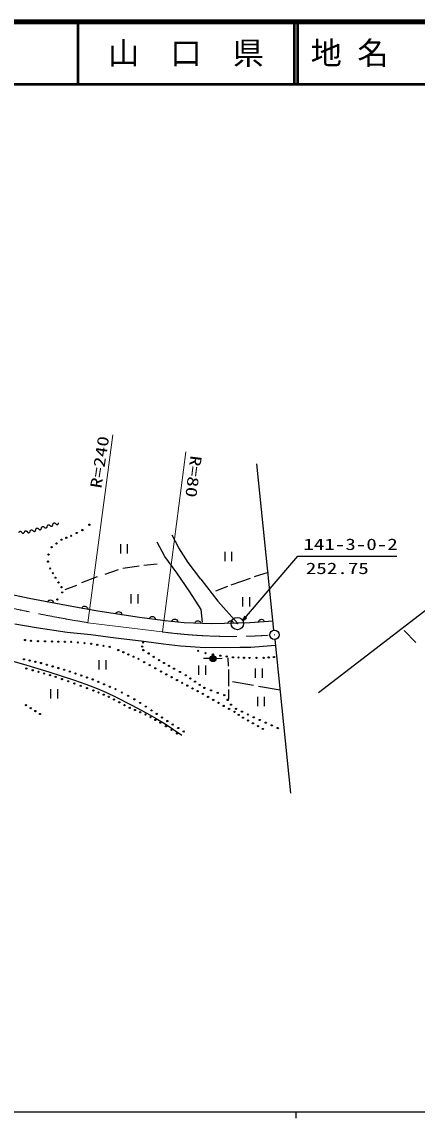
# Model space of a CAD drawing. Units: millimetres, scale not verified. Extents: x 40000 to 680000, y 20000 to 380000.
# Drawn here: x 324049 to 387454, y 204000 to 380000 of the extents above; entities that cross this region are included whole.
import ezdxf
from ezdxf.enums import TextEntityAlignment as Align

# ---------------------------------------------------------------- set-up
doc = ezdxf.new("R2010")
doc.units = ezdxf.units.MM
doc.header["$LTSCALE"] = 1000
doc.linetypes.add('CHAIN', pattern=[18.5, 12, -1.5, 3.5, -1.5])
for name, color, linetype, lineweight in [('M-BGD', 7, 'Continuous', 25), ('M-BGD-HTXT', 7, 'Continuous', 13), ('M-BMK', 2, 'CHAIN', 13), ('M-BMK-SRVR', 3, 'Continuous', 25), ('M-OTRS', 6, 'Continuous', 25), ('M-TTL', 2, 'Continuous', 140), ('M-TTL-BAND', 7, 'Continuous', 25), ('M-TTL-LINE', 7, 'Continuous', 50)]:
    doc.layers.add(name, color=color, linetype=linetype, lineweight=lineweight)
doc.layers.add('M-TTL-TXT', color=7, linetype='Continuous')
doc.styles.add('ＭＳ ゴシック', font='')
doc.styles.get('ＭＳ ゴシック').set_extended_font_data('MS Gothic')

# ---------------------------------------------------------------- blocks, each defined once
blk = doc.blocks.new('BUHIN2')
at = {"color": 3, "linetype": 'Continuous', "lineweight": 25}
for radius in [995, 30]:
    blk.add_circle((0, 0), radius, dxfattribs=at)
blk = doc.blocks.new('BUHIN120')
at = {"color": 7, "linetype": 'Continuous', "lineweight": 25}
blk.add_lwpolyline([(-267, 356), (-162, 365), (-109, 360), (-56, 341), (-9, 305), (25, 260), (43, 210), (49, 153), (38, 98), (-38, -98), (-44, -152), (-45, -200), (-24, -257), (13, -307), (59, -342), (112, -357), (162, -365), (267, -356)], dxfattribs=at)
blk = doc.blocks.new('BUHIN121')
at = {"color": 7, "linetype": 'Continuous', "lineweight": 25}
blk.add_lwpolyline([(-362, 316), (-253, 349), (-196, 356), (-136, 348), (-78, 320), (-33, 281), (-2, 231), (17, 173), (18, 112), (-18, -112), (-12, -171), (-2, -222), (32, -277), (83, -321), (139, -348), (199, -353), (253, -349), (362, -316)], dxfattribs=at)
blk = doc.blocks.new('BUHIN278')
at = {"color": 7, "linetype": 'Continuous', "lineweight": 25}
blk.add_circle((0, 0), 99.5, dxfattribs=at)
blk = doc.blocks.new('BUHIN279')
at = {"color": 7, "linetype": 'Continuous', "lineweight": 25}
blk.add_circle((0, 0), 99.5, dxfattribs=at)
blk = doc.blocks.new('BUHIN280')
at = {"color": 7, "linetype": 'Continuous', "lineweight": 25}
blk.add_circle((0, 0), 99.5, dxfattribs=at)
blk = doc.blocks.new('BUHIN281')
at = {"color": 7, "linetype": 'Continuous', "lineweight": 25}
blk.add_circle((0, 0), 99.5, dxfattribs=at)
blk = doc.blocks.new('BUHIN237')
at = {"color": 7, "linetype": 'Continuous', "lineweight": 25}
blk.add_circle((0, 0), 99.5, dxfattribs=at)
blk = doc.blocks.new('BUHIN170')
at = {"color": 7, "linetype": 'Continuous', "lineweight": 25}
blk.add_circle((0, 0), 99.5, dxfattribs=at)
blk = doc.blocks.new('BUHIN284')
at = {"color": 7, "linetype": 'Continuous', "lineweight": 25}
blk.add_circle((0, 0), 99.5, dxfattribs=at)
blk = doc.blocks.new('BUHIN287')
at = {"color": 7, "linetype": 'Continuous', "lineweight": 25}
blk.add_circle((0, 0), 99.5, dxfattribs=at)
blk = doc.blocks.new('BUHIN288')
at = {"color": 7, "linetype": 'Continuous', "lineweight": 25}
blk.add_circle((0, 0), 99.5, dxfattribs=at)
blk = doc.blocks.new('BUHIN289')
at = {"color": 7, "linetype": 'Continuous', "lineweight": 25}
blk.add_circle((0, 0), 99.5, dxfattribs=at)
blk = doc.blocks.new('BUHIN290')
at = {"color": 7, "linetype": 'Continuous', "lineweight": 25}
blk.add_circle((0, 0), 99.5, dxfattribs=at)
blk = doc.blocks.new('BUHIN291')
at = {"color": 7, "linetype": 'Continuous', "lineweight": 25}
blk.add_circle((0, 0), 99.5, dxfattribs=at)
blk = doc.blocks.new('BUHIN292')
at = {"color": 7, "linetype": 'Continuous', "lineweight": 25}
blk.add_circle((0, 0), 99.5, dxfattribs=at)
blk = doc.blocks.new('BUHIN293')
at = {"color": 7, "linetype": 'Continuous', "lineweight": 25}
blk.add_circle((0, 0), 99.5, dxfattribs=at)
blk = doc.blocks.new('BUHIN294')
at = {"color": 7, "linetype": 'Continuous', "lineweight": 25}
blk.add_circle((0, 0), 99.5, dxfattribs=at)
blk = doc.blocks.new('BUHIN296')
at = {"color": 7, "linetype": 'Continuous', "lineweight": 25}
blk.add_circle((0, 0), 99.5, dxfattribs=at)
blk = doc.blocks.new('BUHIN297')
at = {"color": 7, "linetype": 'Continuous', "lineweight": 25}
blk.add_circle((0, 0), 99.5, dxfattribs=at)
blk = doc.blocks.new('BUHIN298')
at = {"color": 7, "linetype": 'Continuous', "lineweight": 25}
blk.add_circle((0, 0), 99.5, dxfattribs=at)
blk = doc.blocks.new('BUHIN299')
at = {"color": 7, "linetype": 'Continuous', "lineweight": 25}
blk.add_circle((0, 0), 99.5, dxfattribs=at)
blk = doc.blocks.new('BUHIN300')
at = {"color": 7, "linetype": 'Continuous', "lineweight": 25}
blk.add_circle((0, 0), 99.5, dxfattribs=at)
blk = doc.blocks.new('BUHIN301')
at = {"color": 7, "linetype": 'Continuous', "lineweight": 25}
blk.add_circle((0, 0), 99.5, dxfattribs=at)
blk = doc.blocks.new('BUHIN304')
at = {"color": 7, "linetype": 'Continuous', "lineweight": 25}
blk.add_circle((0, 0), 99.5, dxfattribs=at)
blk = doc.blocks.new('BUHIN305')
at = {"color": 7, "linetype": 'Continuous', "lineweight": 25}
blk.add_circle((0, 0), 99.5, dxfattribs=at)
blk = doc.blocks.new('BUHIN306')
at = {"color": 7, "linetype": 'Continuous', "lineweight": 25}
blk.add_circle((0, 0), 99.5, dxfattribs=at)
blk = doc.blocks.new('BUHIN307')
at = {"color": 7, "linetype": 'Continuous', "lineweight": 25}
blk.add_circle((0, 0), 99.5, dxfattribs=at)
blk = doc.blocks.new('BUHIN308')
at = {"color": 7, "linetype": 'Continuous', "lineweight": 25}
blk.add_circle((0, 0), 99.5, dxfattribs=at)
blk = doc.blocks.new('BUHIN309')
at = {"color": 7, "linetype": 'Continuous', "lineweight": 25}
blk.add_circle((0, 0), 99.5, dxfattribs=at)
blk = doc.blocks.new('BUHIN310')
at = {"color": 7, "linetype": 'Continuous', "lineweight": 25}
blk.add_circle((0, 0), 99.5, dxfattribs=at)
blk = doc.blocks.new('BUHIN311')
at = {"color": 7, "linetype": 'Continuous', "lineweight": 25}
blk.add_circle((0, 0), 99.5, dxfattribs=at)
blk = doc.blocks.new('BUHIN313')
at = {"color": 7, "linetype": 'Continuous', "lineweight": 25}
blk.add_circle((0, 0), 99.5, dxfattribs=at)
blk = doc.blocks.new('BUHIN314')
at = {"color": 7, "linetype": 'Continuous', "lineweight": 25}
blk.add_circle((0, 0), 99.5, dxfattribs=at)
blk = doc.blocks.new('BUHIN315')
at = {"color": 7, "linetype": 'Continuous', "lineweight": 25}
blk.add_circle((0, 0), 99.5, dxfattribs=at)
blk = doc.blocks.new('BUHIN316')
at = {"color": 7, "linetype": 'Continuous', "lineweight": 25}
blk.add_circle((0, 0), 99.5, dxfattribs=at)
blk = doc.blocks.new('BUHIN317')
at = {"color": 7, "linetype": 'Continuous', "lineweight": 25}
blk.add_circle((0, 0), 99.5, dxfattribs=at)
blk = doc.blocks.new('BUHIN336')
at = {"color": 7, "linetype": 'Continuous', "lineweight": 25}
blk.add_circle((0, 0), 99.5, dxfattribs=at)
blk = doc.blocks.new('BUHIN337')
at = {"color": 7, "linetype": 'Continuous', "lineweight": 25}
blk.add_circle((0, 0), 99.5, dxfattribs=at)
blk = doc.blocks.new('BUHIN338')
at = {"color": 7, "linetype": 'Continuous', "lineweight": 25}
blk.add_circle((0, 0), 99.5, dxfattribs=at)
blk = doc.blocks.new('BUHIN339')
at = {"color": 7, "linetype": 'Continuous', "lineweight": 25}
blk.add_circle((0, 0), 99.5, dxfattribs=at)
blk = doc.blocks.new('BUHIN340')
at = {"color": 7, "linetype": 'Continuous', "lineweight": 25}
blk.add_circle((0, 0), 99.5, dxfattribs=at)
blk = doc.blocks.new('BUHIN341')
at = {"color": 7, "linetype": 'Continuous', "lineweight": 25}
blk.add_circle((0, 0), 99.5, dxfattribs=at)
blk = doc.blocks.new('BUHIN342')
at = {"color": 7, "linetype": 'Continuous', "lineweight": 25}
blk.add_circle((0, 0), 99.5, dxfattribs=at)
blk = doc.blocks.new('BUHIN343')
at = {"color": 7, "linetype": 'Continuous', "lineweight": 25}
blk.add_circle((0, 0), 99.5, dxfattribs=at)
blk = doc.blocks.new('BUHIN344')
at = {"color": 7, "linetype": 'Continuous', "lineweight": 25}
blk.add_circle((0, 0), 99.5, dxfattribs=at)
blk = doc.blocks.new('BUHIN345')
at = {"color": 7, "linetype": 'Continuous', "lineweight": 25}
blk.add_circle((0, 0), 99.5, dxfattribs=at)
blk = doc.blocks.new('BUHIN346')
at = {"color": 7, "linetype": 'Continuous', "lineweight": 25}
blk.add_circle((0, 0), 99.5, dxfattribs=at)
blk = doc.blocks.new('BUHIN347')
at = {"color": 7, "linetype": 'Continuous', "lineweight": 25}
blk.add_circle((0, 0), 99.5, dxfattribs=at)
blk = doc.blocks.new('BUHIN348')
at = {"color": 7, "linetype": 'Continuous', "lineweight": 25}
blk.add_circle((0, 0), 99.5, dxfattribs=at)
blk = doc.blocks.new('BUHIN349')
at = {"color": 7, "linetype": 'Continuous', "lineweight": 25}
blk.add_circle((0, 0), 99.5, dxfattribs=at)
blk = doc.blocks.new('BUHIN350')
at = {"color": 7, "linetype": 'Continuous', "lineweight": 25}
blk.add_circle((0, 0), 99.5, dxfattribs=at)
blk = doc.blocks.new('BUHIN351')
at = {"color": 7, "linetype": 'Continuous', "lineweight": 25}
blk.add_circle((0, 0), 99.5, dxfattribs=at)
blk = doc.blocks.new('BUHIN352')
at = {"color": 7, "linetype": 'Continuous', "lineweight": 25}
blk.add_circle((0, 0), 99.5, dxfattribs=at)
blk = doc.blocks.new('BUHIN364')
at = {"color": 7, "linetype": 'Continuous', "lineweight": 25}
blk.add_circle((0, 0), 99.5, dxfattribs=at)
blk = doc.blocks.new('BUHIN202')
at = {"color": 7, "linetype": 'Continuous', "lineweight": 25}
blk.add_circle((0, 0), 99.5, dxfattribs=at)
blk = doc.blocks.new('BUHIN509')
at = {"color": 7, "linetype": 'Continuous', "lineweight": 25}
for radius in [498, 440, 382, 322, 265, 195, 135, 77.5, 15]:
    blk.add_circle((0, 0), radius, dxfattribs=at)
blk = doc.blocks.new('BUHIN512')
at = {"color": 7, "linetype": 'Continuous', "lineweight": 25}
for p, q in [((330, 887), (-942, 93)), ((-332, -884), (940, -89))]:
    blk.add_line(p, q, dxfattribs=at)
blk = doc.blocks.new('BUHIN525')
at = {"color": 6, "linetype": 'Continuous', "lineweight": 25}
for radius in [746, 22.5]:
    blk.add_circle((0, 0), radius, dxfattribs=at)

msp = doc.modelspace()

# ---------------------------------------------------------------- linework, layer by layer
at = {"layer": 'M-BGD'}
for p, q in [((364495, 282338), (361765, 309030)), ((349250, 295535), (348162, 297567)), ((347001, 294157), (345732, 296479)), ((348887, 291545), (347001, 294157)), ((350737, 293178), (349250, 295535)), ((359427, 283821), (368331, 294199)), ((368331, 294199), (384185, 294199)), ((340255, 292309), (342839, 292669)), ((343620, 292790), (345723, 293000)), ((352745, 290521), (350737, 293178)), ((333644, 289995), (336168, 290957)), ((337400, 291347), (339534, 292069)), ((350967, 288487), (348887, 291545)), ((352745, 290521), (355473, 287013)), ((360662, 290613), (357567, 289548)), ((363548, 291595), (361334, 290905)), ((331000, 288853), (332833, 289545)), ((357027, 289329), (355129, 288613)), ((325184, 287423), (321007, 288358)), ((332045, 286113), (325184, 287423)), ((352821, 285679), (350967, 288487)), ((355473, 287013), (358658, 283487)), ((391321, 287401), (371647, 272253)), ((336221, 285412), (332045, 286113)), ((342920, 284361), (336221, 285412)), ((353000, 283599), (352821, 285679)), ((347038, 283864), (342920, 284361)), ((350105, 283514), (347038, 283864)), ((354497, 283338), (350105, 283514)), ((360601, 283514), (354497, 283338)), ((364345, 283805), (360601, 283514)), ((326338, 282709), (322923, 283306)), ((331284, 281988), (326338, 282709)), ((335091, 281615), (331284, 281988)), ((339079, 281055), (335091, 281615)), ((385392, 282304), (387232, 280366)), ((343203, 280551), (339079, 281055)), ((346745, 280084), (343203, 280551)), ((349469, 279786), (346745, 280084)), ((364744, 279881), (360786, 279565)), ((364647, 280845), (367151, 256142)), ((353462, 279525), (349469, 279786)), ((358995, 279530), (353462, 279525)), ((360786, 279565), (358995, 279530)), ((354197, 277783), (353197, 277783)), ((355197, 277802), (356196, 277839)), ((357207, 276564), (357163, 277898)), ((357273, 273328), (357251, 276018)), ((357229, 271272), (357251, 272825)), ((361209, 273459), (357819, 274050)), ((365470, 272720), (361996, 273306))]:
    msp.add_line(p, q, dxfattribs=at)
for points in [[(328123, 286862), (328184, 286967), (328261, 287052), (328375, 287142), (328495, 287180), (328617, 287193), (328769, 287163), (328878, 287107), (328974, 287027), (329050, 286901), (329090, 286794), (329106, 286674)], [(333640, 285845), (333698, 285952), (333774, 286038), (333886, 286131), (334004, 286172), (334126, 286187), (334279, 286161), (334389, 286107), (334487, 286030), (334565, 285905), (334608, 285799), (334626, 285680)], [(339077, 284964), (339134, 285071), (339208, 285158), (339319, 285252), (339437, 285294), (339559, 285311), (339712, 285287), (339823, 285234), (339922, 285158), (340001, 285034), (340045, 284928), (340065, 284809)], [(344482, 284172), (344536, 284281), (344607, 284371), (344715, 284469), (344831, 284515), (344952, 284536), (345106, 284517), (345218, 284469), (345320, 284396), (345404, 284275), (345452, 284171), (345475, 284052)], [(348074, 283745), (348127, 283855), (348198, 283945), (348305, 284044), (348421, 284091), (348542, 284112), (348696, 284095), (348808, 284047), (348911, 283975), (348995, 283854), (349044, 283750), (349068, 283632)], [(351801, 283446), (351846, 283559), (351910, 283654), (352009, 283760), (352121, 283816), (352240, 283846), (352395, 283840), (352511, 283800), (352618, 283736), (352711, 283622), (352767, 283522), (352800, 283406)], [(357049, 283412), (357086, 283528), (357143, 283627), (357235, 283739), (357343, 283803), (357460, 283841), (357614, 283845), (357733, 283814), (357845, 283757), (357945, 283650), (358008, 283554), (358049, 283440)], [(359477, 283879), (359783, 284479), (360024, 284272), (359479, 283880)], [(359812, 284269), (359725, 284168), (359798, 284281), (359826, 284257), (359725, 284168)], [(361974, 283620), (362005, 283738), (362058, 283840), (362144, 283957), (362249, 284026), (362363, 284070), (362518, 284082), (362638, 284056), (362752, 284005), (362858, 283902), (362925, 283810), (362971, 283698)], [(321239, 277763), (324275, 276893), (328375, 275633), (332468, 274312), (334302, 273683), (336122, 272995), (337616, 272353), (339086, 271656), (341599, 270356), (344095, 268998), (345569, 268174), (347012, 267299), (348360, 266406), (349691, 265484)]]:
    msp.add_lwpolyline(points, dxfattribs=at)
for points in [[(359427, 283821), (360058, 284268), (359773, 284512)], [(359527, 283937), (359786, 284440), (359985, 284269)], [(359576, 283994), (359789, 284400), (359945, 284266)], [(359626, 284053), (359792, 284360), (359905, 284263)], [(359675, 284110), (359795, 284321), (359866, 284260)]]:
    msp.add_lwpolyline(points, close=True, dxfattribs=at)
for centre in [(328309, 294472), (328580, 292232), (329738, 287256), (330511, 288414), (343495, 280364), (338140, 279654), (343343, 279704), (357591, 270375)]:
    msp.add_circle(centre, 99.5, dxfattribs=at)
at = {"layer": 'M-BGD-HTXT'}
for p, q in [((334649, 283540), (338622, 313722)), ((350339, 310956), (346586, 282052))]:
    msp.add_line(p, q, dxfattribs=at)
at = {"layer": 'M-BMK'}
msp.add_line((334649, 283540), (346586, 282052), dxfattribs=at)
for centre, radius, start, end in [((369654, 499884), 219157, 253.86737, 260.80902), ((357786, 368044), 86718, 262.57935, 273.992)]:
    msp.add_arc(centre, radius, start, end, dxfattribs=at)
at = {"layer": 'M-TTL'}
msp.add_line((680000, 380000), (40000, 380000), dxfattribs=at)
at = {"layer": 'M-TTL-BAND'}
for p, q in [((40000, 205000), (579000, 205000)), ((368000, 205000), (368000, 204000))]:
    msp.add_line(p, q, dxfattribs=at)
at = {"layer": 'M-TTL-LINE'}
for p, q in [((333000, 380000), (333000, 370000)), ((367750, 380000), (367750, 370000)), ((368250, 380000), (368250, 370000)), ((40000, 370000), (680000, 370000))]:
    msp.add_line(p, q, dxfattribs=at)

# ---------------------------------------------------------------- block references
at = {"layer": 'M-BGD', "rotation": 58.01272}
for name, p in [('BUHIN121', (327643, 298868)), ('BUHIN121', (328563, 299147)), ('BUHIN121', (329482, 299426)), ('BUHIN278', (334876, 299262)), ('BUHIN120', (324014, 298058)), ('BUHIN120', (324900, 298133)), ('BUHIN121', (325803, 298310)), ('BUHIN121', (326723, 298589)), ('BUHIN279', (331940, 297485)), ('BUHIN279', (332848, 297948)), ('BUHIN278', (333755, 298412)), ('BUHIN281', (328811, 295669)), ('BUHIN281', (329603, 296268)), ('BUHIN280', (330395, 296867)), ('BUHIN280', (331168, 297176)), ('BUHIN512', (340439, 295388)), ('BUHIN512', (357163, 294193)), ('BUHIN237', (328232, 293352)), ('BUHIN170', (329005, 291498)), ('BUHIN170', (329429, 290764)), ('BUHIN284', (329912, 290011)), ('BUHIN284', (330395, 289258)), ('BUHIN512', (342111, 287384)), ('BUHIN512', (360030, 286906)), ('BUHIN317', (324535, 280752)), ('BUHIN316', (325515, 280617)), ('BUHIN316', (326631, 280583)), ('BUHIN316', (327746, 280549)), ('BUHIN315', (328861, 280516)), ('BUHIN315', (329892, 280499)), ('BUHIN315', (330923, 280482)), ('BUHIN314', (331954, 280465)), ('BUHIN314', (333019, 280364)), ('BUHIN314', (334084, 280262)), ('BUHIN313', (335149, 280161)), ('BUHIN313', (336146, 279992)), ('BUHIN313', (337143, 279823)), ('BUHIN311', (339509, 279147)), ('BUHIN311', (340320, 278792)), ('BUHIN311', (341132, 278437)), ('BUHIN311', (341943, 278082)), ('BUHIN301', (343546, 279147)), ('BUHIN301', (344374, 278606)), ('BUHIN301', (345202, 278065)), ('BUHIN287', (352337, 279017)), ('BUHIN287', (353505, 278653)), ('BUHIN509', (354697, 277783)), ('BUHIN288', (354699, 278445)), ('BUHIN288', (355894, 278238)), ('BUHIN289', (356906, 278108)), ('BUHIN289', (357919, 277978)), ('BUHIN290', (358801, 277944)), ('BUHIN292', (363656, 277965)), ('BUHIN292', (364486, 278030)), ('BUHIN336', (324377, 277664)), ('BUHIN352', (324747, 276185)), ('BUHIN336', (325289, 277461)), ('BUHIN336', (326202, 277258)), ('BUHIN336', (327115, 277055)), ('BUHIN337', (328040, 276789)), ('BUHIN337', (328965, 276523)), ('BUHIN337', (329891, 276257)), ('BUHIN512', (336974, 276752)), ('BUHIN310', (342754, 277727)), ('BUHIN310', (343654, 277220)), ('BUHIN310', (344554, 276713)), ('BUHIN310', (345454, 276206)), ('BUHIN300', (346031, 277524)), ('BUHIN300', (346842, 277068)), ('BUHIN300', (347653, 276611)), ('BUHIN512', (352982, 275916)), ('BUHIN290', (359684, 277909)), ('BUHIN290', (360566, 277874)), ('BUHIN512', (362061, 275438)), ('BUHIN291', (361696, 277887)), ('BUHIN291', (362825, 277900)), ('BUHIN351', (325774, 275906)), ('BUHIN351', (326699, 275640)), ('BUHIN351', (327625, 275373)), ('BUHIN351', (328550, 275107)), ('BUHIN350', (329475, 274841)), ('BUHIN350', (330473, 274486)), ('BUHIN337', (330816, 275991)), ('BUHIN338', (331734, 275679)), ('BUHIN338', (332653, 275368)), ('BUHIN338', (333571, 275057)), ('BUHIN338', (334489, 274746)), ('BUHIN338', (335408, 274435)), ('BUHIN309', (346354, 275699)), ('BUHIN309', (347210, 275243)), ('BUHIN309', (348065, 274786)), ('BUHIN299', (348464, 276155)), ('BUHIN299', (349402, 275623)), ('BUHIN298', (350340, 275090)), ('BUHIN298', (351088, 274583)), ('BUHIN512', (329210, 272093)), ('BUHIN350', (331470, 274131)), ('BUHIN349', (332467, 273776)), ('BUHIN349', (333481, 273404)), ('BUHIN349', (334495, 273033)), ('BUHIN339', (336320, 274042)), ('BUHIN339', (337233, 273650)), ('BUHIN339', (338146, 273257)), ('BUHIN339', (339058, 272864)), ('BUHIN308', (348921, 274330)), ('BUHIN308', (349752, 273884)), ('BUHIN308', (350584, 273437)), ('BUHIN308', (351415, 272991)), ('BUHIN298', (351836, 274076)), ('BUHIN298', (352584, 273569)), ('BUHIN297', (353332, 273062)), ('BUHIN297', (354397, 272674)), ('BUHIN348', (335509, 272661)), ('BUHIN348', (336337, 272323)), ('BUHIN348', (337166, 271985)), ('BUHIN347', (337994, 271647)), ('BUHIN347', (338830, 271203)), ('BUHIN340', (340073, 272323)), ('BUHIN340', (341087, 271782)), ('BUHIN340', (342101, 271241)), ('BUHIN308', (352247, 272545)), ('BUHIN307', (353078, 272099)), ('BUHIN307', (353915, 271617)), ('BUHIN307', (354752, 271136)), ('BUHIN297', (355461, 272285)), ('BUHIN296', (356526, 271896)), ('BUHIN296', (357059, 271136)), ('BUHIN512', (362419, 270899)), ('BUHIN364', (324718, 270295)), ('BUHIN202', (325461, 269821)), ('BUHIN202', (326205, 269348)), ('BUHIN347', (339667, 270759)), ('BUHIN347', (340503, 270316)), ('BUHIN346', (341340, 269872)), ('BUHIN346', (342185, 269517)), ('BUHIN341', (343013, 270650)), ('BUHIN346', (343030, 269162)), ('BUHIN341', (343926, 270058)), ('BUHIN341', (344839, 269466)), ('BUHIN307', (355588, 270654)), ('BUHIN306', (356425, 270172)), ('BUHIN306', (357287, 269690)), ('BUHIN305', (358149, 269209)), ('BUHIN294', (358402, 269716)), ('BUHIN294', (359349, 269259)), ('BUHIN202', (326949, 268875)), ('BUHIN345', (343875, 268807)), ('BUHIN345', (344670, 268368)), ('BUHIN345', (345464, 267928)), ('BUHIN342', (345684, 268892)), ('BUHIN344', (346258, 267489)), ('BUHIN342', (346529, 268317)), ('BUHIN342', (347374, 267743)), ('BUHIN305', (358833, 268752)), ('BUHIN304', (359518, 268296)), ('BUHIN294', (360295, 268803)), ('BUHIN304', (360316, 267840)), ('BUHIN304', (361115, 267383)), ('BUHIN293', (361242, 268347)), ('BUHIN293', (362205, 267916)), ('BUHIN293', (363168, 267485)), ('BUHIN344', (347154, 266914)), ('BUHIN344', (348050, 266340)), ('BUHIN343', (348253, 267185)), ('BUHIN344', (348946, 265765)), ('BUHIN343', (349132, 266627)), ('BUHIN343', (350010, 266069)), ('BUHIN304', (361913, 266927)), ('BUHIN304', (362712, 266471)), ('BUHIN293', (364132, 267054)), ('BUHIN293', (365095, 266623))]:
    msp.add_blockref(name, p, dxfattribs=at)
at = {"layer": 'M-BMK-SRVR', "rotation": 58.01272}
msp.add_blockref('BUHIN2', (358618, 283401), dxfattribs=at)
at = {"layer": 'M-OTRS', "rotation": 58.01272}
msp.add_blockref('BUHIN525', (364571, 281591), dxfattribs=at)

# ---------------------------------------------------------------- texts
at = {"layer": 'M-BGD-HTXT', "style": 'ＭＳ ゴシック', "width": 1.35}
for s, rotation, p in [('R=240', 81.3, (337329, 304950)), ('R=80', 262.8, (350559, 310521))]:
    msp.add_text(s, height=1833, rotation=rotation, dxfattribs=at).set_placement(p, align=Align.BOTTOM_LEFT)
for s, p in [('141-3-0-2', (369208, 294661)), ('252.75', (369605, 290800))]:
    msp.add_text(s, height=1833, dxfattribs=at).set_placement(p, align=Align.BOTTOM_LEFT)
at = {"layer": 'M-TTL-TXT', "style": 'ＭＳ ゴシック'}
msp.add_text('山\u3000口\u3000県', height=3666, dxfattribs=at).set_placement((350375, 375000), align=Align.MIDDLE_CENTER)
msp.add_text('地 名', height=3666, dxfattribs=at).set_placement((370380, 375000), align=Align.MIDDLE_LEFT)

doc.saveas('drawing.dxf')
